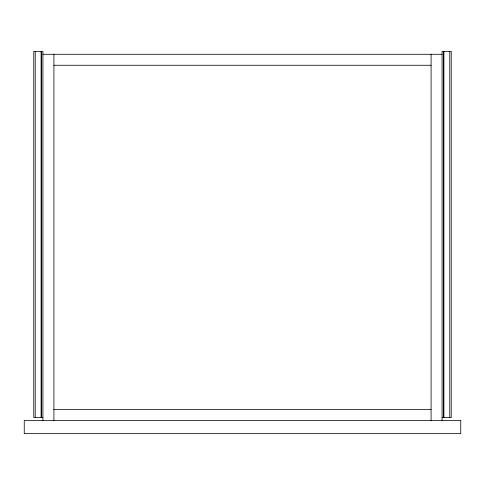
<?xml version="1.0" encoding="UTF-8"?>
<svg xmlns="http://www.w3.org/2000/svg" width="485" height="485" viewBox="0 0 485 485"><rect width="100%" height="100%" fill="white"/><g stroke="black" fill="none" stroke-linecap="round" stroke-linejoin="round"><path stroke-width="0.73" d="M42.929 54.278L442.071 54.278M53.914 65.263L431.086 65.263M53.914 409.486L431.086 409.486M42.929 417.536L33.768 417.536L33.768 51.349L42.929 51.349L42.929 420.471M442.071 417.536L451.232 417.536L451.232 51.349L442.071 51.349L442.071 420.471M449.765 51.349L449.765 417.536M443.902 51.349L443.902 417.536M443.539 51.349L443.539 417.536M431.086 54.278L431.086 420.471M53.914 54.278L53.914 420.471M41.461 51.349L41.461 417.536M41.098 51.349L41.098 417.536M35.235 51.349L35.235 417.536M460.75 420.471L24.25 420.471L24.25 433.651L460.75 433.651L460.75 420.471"/></g></svg>
